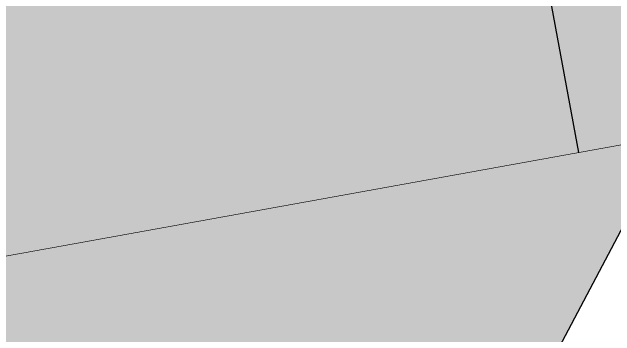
# Model space of a CAD drawing. Header units: metres. Extents: x 394605 to 1395358, y 4171135 to 6406139.
# Drawn here: x 1394403.9 to 1394454.4, y 4172326.7 to 4172353.8 of the extents above; entities that cross this region are included whole.
import ezdxf

# ---------------------------------------------------------------- set-up
doc = ezdxf.new("R2010")
doc.units = ezdxf.units.M
doc.header["$LTSCALE"] = 2
doc.linetypes.add('CONTINU', pattern=[0])
doc.layers.add('EBC', color=7, linetype='CONTINU', true_color=0xeaddbe)
for name, color, linetype in [('P-Assiette', 14, 'Continuous'), ('P-Cotation', 1, 'Continuous'), ('T-SECTION AW', 2, 'Continuous')]:
    doc.layers.add(name, color=color, linetype=linetype)

msp = doc.modelspace()

# ---------------------------------------------------------------- hatches: boundary and pattern name
at = {"layer": 'EBC', "lineweight": 40, "true_color": 0xb5da90}
h = msp.add_hatch(dxfattribs=at)
h.set_pattern_fill('EB-CLAS', color=71, scale=2, style=0)
h.set_pattern_definition([(0, (0, 0), (0, 20), []), (90, (0, 0), (-20, 1e-15), []), (0, (7.071, -2.929), (0, 20), [5.8578644, -14.1421356]), (0, (7.071, 2.929), (0, 20), [5.8578664, -14.1421356]), (90, (2.929, -12.929), (-20, 1e-15), [5.8578664, -14.1421356]), (90, (-2.929, 7.071), (-20, 1e-15), [5.8578644, -14.1421356]), (45, (2.929, -7.071), (-9.999999983, 9.999999983), [5.8578644, -22.4264536]), (45, (-7.071, 2.929), (-9.999999983, 9.999999983), [5.8578644, -22.4264536]), (315, (-7.071, -2.929), (9.999999983, 9.999999983), [5.8578644, -22.4264536]), (315, (2.929, 7.071), (9.999999983, 9.999999983), [5.8578644, -22.4264536]), (315, (12.929, -2.929), (9.999999983, 9.999999983), [5.8578644, -22.4264536]), (45, (2.929, 12.929), (-9.999999983, 9.999999983), [5.8578644, -22.4264536])])
h.paths.add_polyline_path([(1393962.6, 4172302.144), (1393986.928, 4172306.901), (1393992.409, 4172298.585), (1394453.852, 4172383.199), (1394478.186, 4172379.705), (1394391.77, 4172215.99), (1394345.807, 4172240.903), (1394314.67, 4172182.95), (1394303.76, 4172162.89), (1394292.3, 4172142.5), (1394337.58, 4172120.11), (1394340.4, 4172118.71), (1394273.5, 4171988.045), (1393838.449, 4172033.85), (1393871.535, 4172243.46)])

# ---------------------------------------------------------------- linework, layer by layer
at = {"layer": 'P-Assiette', "color": 0, "const_width": 0.05, "flags": 128}
msp.add_lwpolyline([(1394038.406, 4172266.388), (1394321.2, 4172318.498), (1394323.196, 4172318.857), (1394466.83, 4172344.864)], dxfattribs=at)
at = {"layer": 'P-Cotation', "color": 0}
msp.add_line((1394442.291, 4172391.246), (1394451.352, 4172342.074), dxfattribs=at)
at = {"layer": 'T-SECTION AW', "color": 45, "flags": 128}
msp.add_lwpolyline([(1394389.78, 4172217.06), (1394345.74, 4172240.78), (1394331.42, 4172214.36), (1394316.08, 4172185.58), (1394262.7, 4172210.19), (1394325.59, 4172369.52), (1394325.84, 4172370.16), (1394441.52, 4172391.61), (1394487.3, 4172396.97), (1394391.77, 4172215.99), (1394389.78, 4172217.06)], close=True, dxfattribs=at)

doc.saveas('drawing.dxf')
